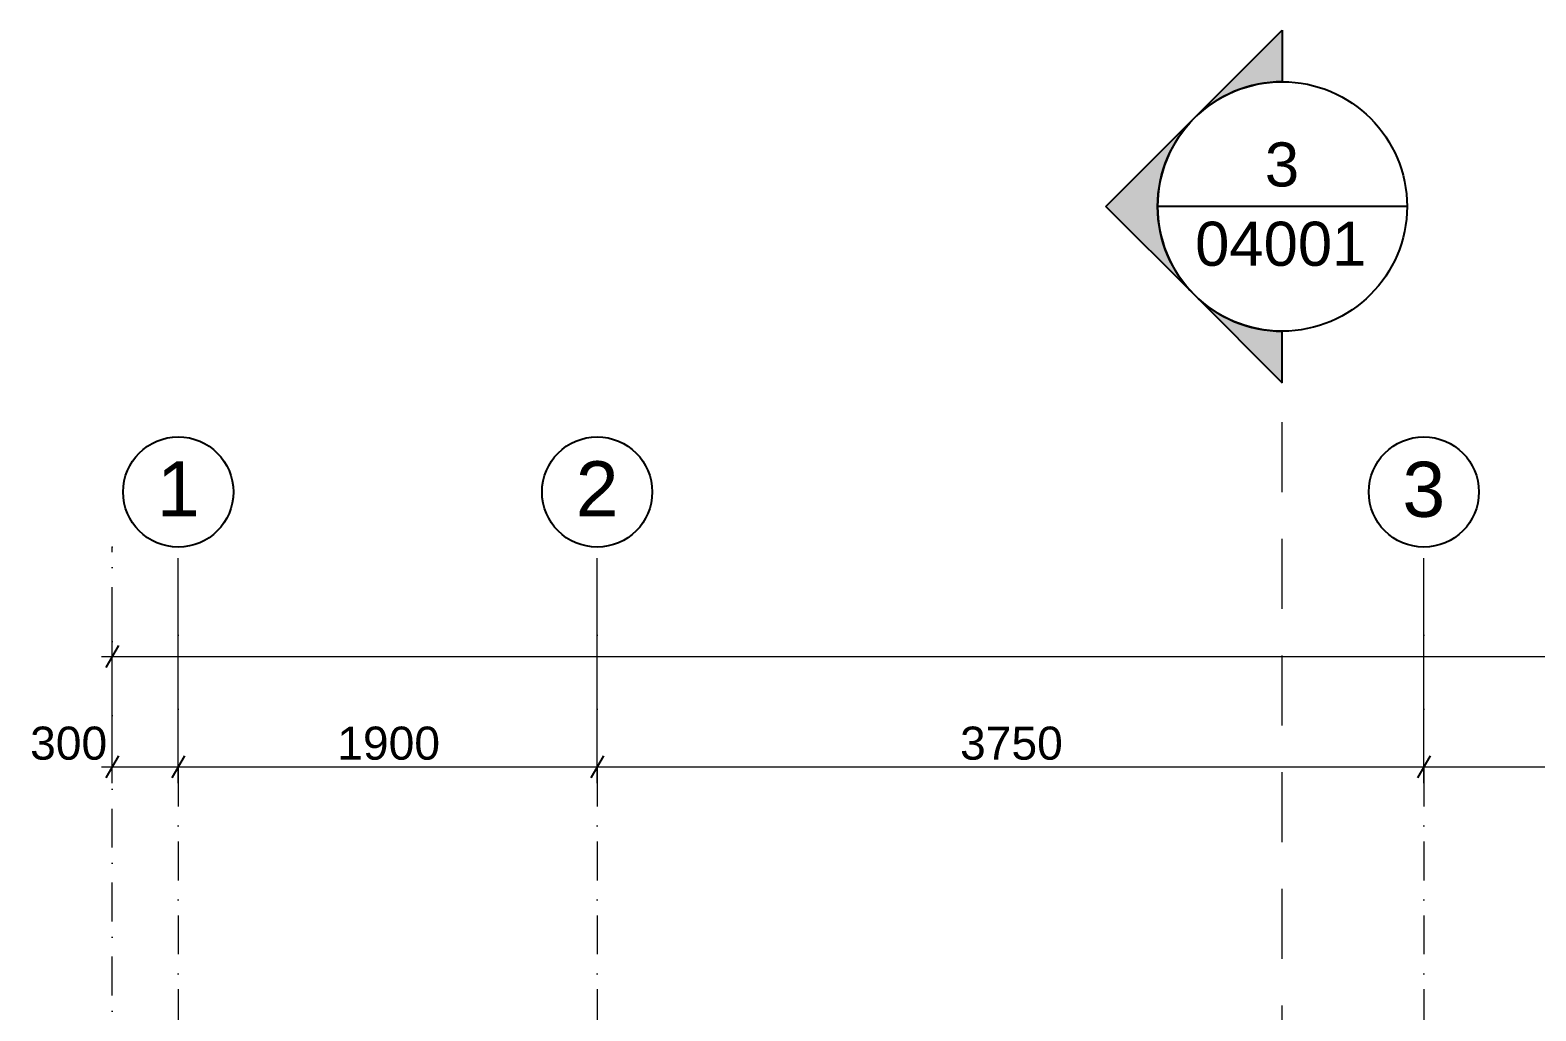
# Model space of a CAD drawing. Header units: millimetres. Extents: x -14278 to 103595, y -22378 to 34603.
# Drawn here: x 61367 to 68198, y -2101 to 2348 of the extents above; entities that cross this region are included whole.
import ezdxf
from ezdxf.enums import TextEntityAlignment as Align

# ---------------------------------------------------------------- set-up
doc = ezdxf.new("R2010")
doc.units = ezdxf.units.MM
doc.header["$MEASUREMENT"] = 0
doc.linetypes.add('Dot & Dashed', pattern=[335.138881, 176.388884, -88.194442, 0, -70.555556])
doc.linetypes.add('Long Dashed', pattern=[529.166651, 317.499995, -211.666656])
for name, color, linetype in [('A-Zz_60_50_80-P_MarkerSection', 7, 'Continuous'), ('NewA-Zz_20_20-D_DimensionGrid', 7, 'Continuous'), ('NewA-Zz_35_40_80-M_GridStructural', 7, 'Continuous')]:
    doc.layers.add(name, color=color, linetype=linetype)
doc.styles.add('GENERATED_STYLE_1', font='')
doc.styles.get('GENERATED_STYLE_1').set_extended_font_data('Arial')
doc.dimstyles.new('GENERATED_STYLE__2', dxfattribs={"dimtxt": 150, "dimasz": 76, "dimexe": 0.18, "dimexo": 300, "dimgap": 0.09, "dimtad": 1, "dimtih": 1, "dimtoh": 1, "dimdec": 0, "dimzin": 0, "dimdsep": 46, "dimtxsty": 'GENERATED_STYLE_1', "dimblk": 'ARROWHEAD_2', "dimblk1": 'ARROWHEAD_2', "dimblk2": 'ARROWHEAD_2', "dimcen": 0.09, "dimclrd": 6, "dimclre": 6, "dimclrt": 7, "dimazin": 0, "dimtfac": 1, "dimtdec": 4, "dimtmove": 0, "dimatfit": 3, "dimfxl": 0, "dimtolj": 1, "dimtzin": 0, "dimarcsym": 0})

# ---------------------------------------------------------------- blocks, each defined once
blk = doc.blocks.new('Standard grid marker')
at = {"layer": 'NewA-Zz_35_40_80-M_GridStructural', "color": 6, "linetype": 'Dot & Dashed', "lineweight": 13}
for q in [(18130.8, 0), (0, 0)]:
    blk.add_line((1000, 0), q, dxfattribs=at)
at = {"layer": 'NewA-Zz_35_40_80-M_GridStructural', "linetype": 'Continuous'}
blk.add_circle((-250, 0), 250, dxfattribs=at)
at = {"layer": 'NewA-Zz_35_40_80-M_GridStructural', "color": 6, "linetype": 'Dot & Dashed', "lineweight": 13}
blk.add_point((1000, 0), dxfattribs=at)
blk.add_point((1000, 0), dxfattribs=at)
at = {"layer": 'NewA-Zz_35_40_80-M_GridStructural', "style": 'GENERATED_STYLE_1'}
blk.add_attdef('AC_MarkerText_1', text='', height=250, rotation=90, dxfattribs=at).set_placement((-250, 14.3), align=Align.MIDDLE_CENTER)
blk = doc.blocks.new('Standard grid marker_3')
at = {"layer": 'NewA-Zz_35_40_80-M_GridStructural', "color": 6, "linetype": 'Dot & Dashed', "lineweight": 13}
blk.add_line((0, 0), (19130.8, 0), dxfattribs=at)
blk.add_point((19130.8, 0), dxfattribs=at)
blk = doc.blocks.new('*D1028', base_point=(62039.5, -17767.3))
at = {"layer": 'NewA-Zz_20_20-D_DimensionGrid', "color": 6, "linetype": 'Continuous', "lineweight": 13}
for p, q in [((61739.5, -568.4), (61739.5, -297)), ((97189.5, -568.4), (97189.5, -297)), ((61690.6, -493.4), (61739.5, -493.4)), ((61739.5, -493.4), (97189.5, -493.4)), ((97189.5, -493.4), (97238.4, -493.4))]:
    blk.add_line(p, q, dxfattribs=at)
at = {"layer": 'NewA-Zz_20_20-D_DimensionGrid', "linetype": 'Continuous'}
for p, q in [((61768.4, -443.4), (61710.6, -543.4)), ((97160.6, -543.4), (97218.4, -443.4))]:
    blk.add_line(p, q, dxfattribs=at)
at = {"layer": 'NewA-Zz_20_20-D_DimensionGrid', "insert": (79178.5, -463.4), "char_height": 150, "attachment_point": 7, "style": 'GENERATED_STYLE_1'}
blk.add_mtext('\\A1;{\\fArial|b0|i0|c0|p34;35450}', dxfattribs=at)
blk = doc.blocks.new('ARROWHEAD_2')
at = {"color": 0, "linetype": 'Continuous', "lineweight": 0}
for p, q in [((0, 0), (-1, 0)), ((-0.378, -0.655), (0.378, 0.655))]:
    blk.add_line(p, q, dxfattribs=at)
blk = doc.blocks.new('*D1029', base_point=(62039.5, -17767.3))
at = {"layer": 'NewA-Zz_20_20-D_DimensionGrid', "color": 6, "linetype": 'Continuous', "lineweight": 13}
for p, q in [((62039.5, -1068.4), (62039.5, -47)), ((61739.5, -1068.4), (61739.5, -297)), ((61690.6, -993.4), (61739.5, -993.4)), ((61739.5, -993.4), (62039.5, -993.4)), ((62039.5, -993.4), (63939.5, -993.4))]:
    blk.add_line(p, q, dxfattribs=at)
at = {"layer": 'NewA-Zz_20_20-D_DimensionGrid', "linetype": 'Continuous'}
for p, q in [((61768.4, -943.4), (61710.6, -1043.4)), ((62068.4, -943.4), (62010.6, -1043.4))]:
    blk.add_line(p, q, dxfattribs=at)
at = {"layer": 'NewA-Zz_20_20-D_DimensionGrid', "insert": (61367.4, -963.4), "char_height": 150, "attachment_point": 7, "style": 'GENERATED_STYLE_1'}
blk.add_mtext('\\A1;{\\fArial|b0|i0|c0|p34;300}', dxfattribs=at)
blk = doc.blocks.new('*D1030', base_point=(62039.5, -17767.3))
at = {"layer": 'NewA-Zz_20_20-D_DimensionGrid', "color": 6, "linetype": 'Continuous', "lineweight": 13}
for p, q in [((63939.5, -1068.4), (63939.5, -47)), ((62039.5, -993.4), (63939.5, -993.4)), ((63939.5, -993.4), (67689.5, -993.4))]:
    blk.add_line(p, q, dxfattribs=at)
at = {"layer": 'NewA-Zz_20_20-D_DimensionGrid', "linetype": 'Continuous'}
for p, q in [((62068.4, -943.4), (62010.6, -1043.4)), ((63968.4, -943.4), (63910.6, -1043.4))]:
    blk.add_line(p, q, dxfattribs=at)
at = {"layer": 'NewA-Zz_20_20-D_DimensionGrid', "insert": (62760.7, -963.4), "char_height": 150, "attachment_point": 7, "style": 'GENERATED_STYLE_1'}
blk.add_mtext('\\A1;{\\fArial|b0|i0|c0|p34;1900}', dxfattribs=at)
blk = doc.blocks.new('*D1031', base_point=(62039.5, -17767.3))
at = {"layer": 'NewA-Zz_20_20-D_DimensionGrid', "linetype": 'Continuous'}
for p, q in [((63968.4, -943.4), (63910.6, -1043.4)), ((67718.4, -943.4), (67660.6, -1043.4))]:
    blk.add_line(p, q, dxfattribs=at)
at = {"layer": 'NewA-Zz_20_20-D_DimensionGrid', "color": 6, "linetype": 'Continuous', "lineweight": 13}
blk.add_line((63939.5, -993.4), (67689.5, -993.4), dxfattribs=at)
at = {"layer": 'NewA-Zz_20_20-D_DimensionGrid', "insert": (65585.7, -963.4), "char_height": 150, "attachment_point": 7, "style": 'GENERATED_STYLE_1'}
blk.add_mtext('\\A1;{\\fArial|b0|i0|c0|p34;3750}', dxfattribs=at)
blk = doc.blocks.new('*D1032', base_point=(62039.5, -17767.3))
at = {"layer": 'NewA-Zz_20_20-D_DimensionGrid', "color": 6, "linetype": 'Continuous', "lineweight": 13}
for p, q in [((67689.5, -1068.4), (67689.5, -47)), ((70389.5, -1068.4), (70389.5, -47)), ((63939.5, -993.4), (67689.5, -993.4)), ((67689.5, -993.4), (70389.5, -993.4))]:
    blk.add_line(p, q, dxfattribs=at)
at = {"layer": 'NewA-Zz_20_20-D_DimensionGrid', "linetype": 'Continuous'}
for p, q in [((67718.4, -943.4), (67660.6, -1043.4)), ((70418.4, -943.4), (70360.6, -1043.4))]:
    blk.add_line(p, q, dxfattribs=at)
at = {"layer": 'NewA-Zz_20_20-D_DimensionGrid', "insert": (68810.7, -963.4), "char_height": 150, "attachment_point": 7, "style": 'GENERATED_STYLE_1'}
blk.add_mtext('\\A1;{\\fArial|b0|i0|c0|p34;2700}', dxfattribs=at)
blk = doc.blocks.new('Cutting Plane_21_2', base_point=(67047.6, -20036.2))
at = {"layer": 'A-Zz_60_50_80-P_MarkerSection', "linetype": 'Continuous'}
for points in [[(67047.6, 2348.1), (67047.6, 2113.7, 0.198912), (66647.6, 1948.1)], [(66647.6, 1948.1, 0.414214), (66647.6, 1148.1), (66247.6, 1548.1)], [(67047.6, 748.1), (67047.6, 982.4, -0.198912), (66647.6, 1148.1)]]:
    blk.add_hatch(color=256, dxfattribs=at).paths.add_polyline_path(points)
for p, q in [((66647.6, 1948.1), (67047.6, 2348.1)), ((67047.6, 2348.1), (67047.6, 2113.7)), ((66247.6, 1548.1), (66647.6, 1948.1)), ((66647.6, 1148.1), (66247.6, 1548.1)), ((67613.2, 1548.1), (66481.9, 1548.1)), ((66647.6, 1148.1), (67047.6, 748.1)), ((67047.6, 748.1), (67047.6, 982.4))]:
    blk.add_line(p, q, dxfattribs=at)
at = {"layer": 'A-Zz_60_50_80-P_MarkerSection', "color": 6, "linetype": 'Long Dashed', "lineweight": 13}
blk.add_line((67047.6, -3451.9), (67047.6, 748.1), dxfattribs=at)
at = {"layer": 'A-Zz_60_50_80-P_MarkerSection', "linetype": 'Continuous'}
blk.add_circle((67047.6, 1548.1), 565.7, dxfattribs=at)
for start, end in [(90, 135), (135, 225), (225, 270)]:
    blk.add_arc((67047.6, 1548.1), 565.7, start, end, dxfattribs=at)
at = {"layer": 'A-Zz_60_50_80-P_MarkerSection', "char_height": 200, "attachment_point": 9, "style": 'GENERATED_STYLE_1'}
for s, insert in [('\\A1;{\\fArial|b0|i0|c0|p34;3}', (67123.8, 1636)), ('\\A1;{\\fArial|b0|i0|c0|p34;04001}', (67428.9, 1276.1))]:
    blk.add_mtext(s, dxfattribs=dict(at, insert=insert))

msp = doc.modelspace()

# ---------------------------------------------------------------- block references
at = {"layer": 'A-Zz_60_50_80-P_MarkerSection', "color": 6, "lineweight": 13}
msp.add_blockref('Cutting Plane_21_2', (67047.6, -20036.2), dxfattribs=at)
at = {"layer": 'NewA-Zz_35_40_80-M_GridStructural', "color": 1, "linetype": 'Continuous', "lineweight": 18}
ref = msp.add_blockref('Standard grid marker', (62039.5, 3), dxfattribs=dict(at, zscale=1000, rotation=270))
ref.add_attrib('AC_MarkerText_1', '1', dxfattribs={"color": 7, "height": 250, "rotation": 360, "style": 'GENERATED_STYLE_1'}).set_placement((62039.5, 267.3), align=Align.MIDDLE_CENTER)
ref = msp.add_blockref('Standard grid marker', (63939.5, 3), dxfattribs=dict(at, zscale=1000, rotation=270))
ref.add_attrib('AC_MarkerText_1', '2', dxfattribs={"color": 7, "height": 250, "rotation": 360, "style": 'GENERATED_STYLE_1'}).set_placement((63939.5, 267.3), align=Align.MIDDLE_CENTER)
ref = msp.add_blockref('Standard grid marker', (67689.5, 3), dxfattribs=dict(at, zscale=1000, rotation=270))
ref.add_attrib('AC_MarkerText_1', '3', dxfattribs={"color": 7, "height": 250, "rotation": 360, "style": 'GENERATED_STYLE_1'}).set_placement((67689.5, 265.1), align=Align.MIDDLE_CENTER)
at = {"layer": 'NewA-Zz_35_40_80-M_GridStructural', "color": 1, "linetype": 'Continuous', "lineweight": 18, "zscale": 1000, "rotation": 90}
msp.add_blockref('Standard grid marker_3', (61739.5, -19127.9), dxfattribs=at)

# ---------------------------------------------------------------- dimensions: what is measured, and where the dimension line sits
at = {"layer": 'NewA-Zz_20_20-D_DimensionGrid', "color": 6, "linetype": 'Continuous', "lineweight": 13}
for base, p1, p2, picture, middle in [((62039.5, -993.4), (61739.5, 3), (62039.5, 253), '*D1029', (61544, -888.4)), ((63939.5, -993.4), (62039.5, 253), (63939.5, 253), '*D1030', (62996.2, -888.4)), ((67689.5, -993.4), (63939.5, 253), (67689.5, 253), '*D1031', (65821.2, -888.4)), ((70389.5, -993.4), (67689.5, 253), (70389.5, 253), '*D1032', (69046.2, -888.4)), ((97189.5, -493.4), (61739.5, 3), (97189.5, 3), '*D1028', (79472.8, -388.4))]:
    dim = msp.add_linear_dim(base=base, p1=p1, p2=p2, dimstyle='GENERATED_STYLE__2', dxfattribs=at)
    dim.commit()
    dim.dimension.update_dxf_attribs({"geometry": picture, "text_midpoint": middle, "dimtype": 160})

doc.saveas('drawing.dxf')
